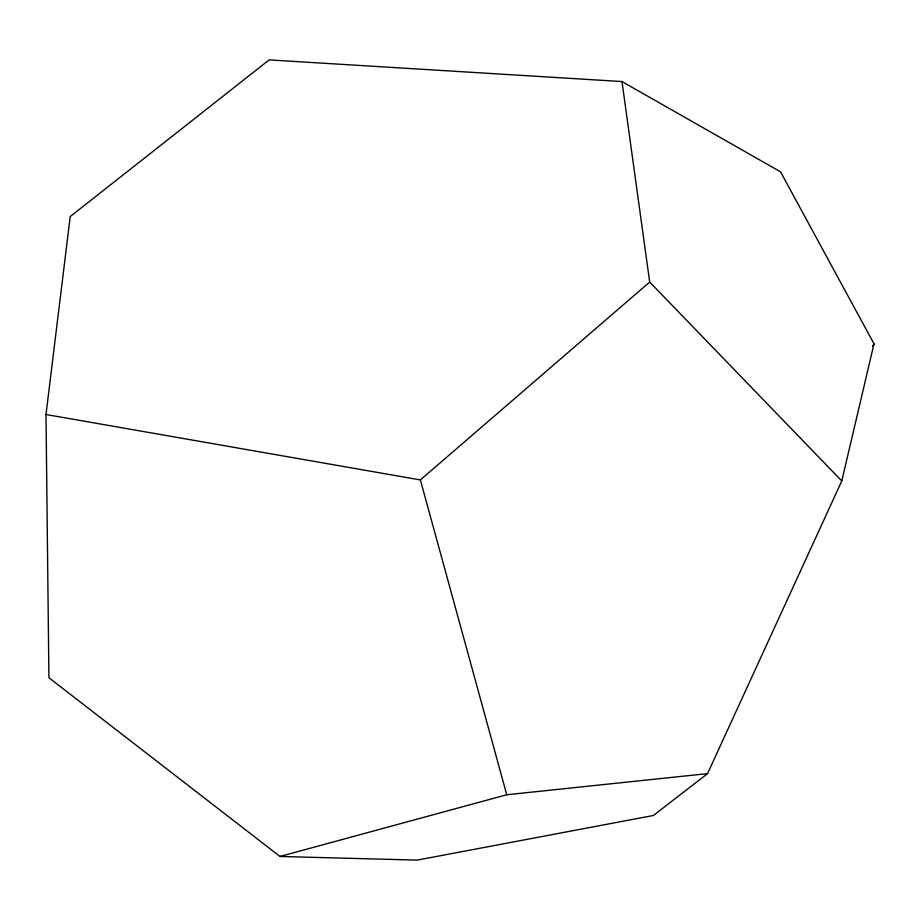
<?xml version="1.0" encoding="UTF-8"?>
<svg xmlns="http://www.w3.org/2000/svg" width="920" height="920" viewBox="0 0 920 920"><rect width="100%" height="100%" fill="white"/><g stroke="black" fill="none" stroke-linecap="round" stroke-linejoin="round"><path stroke-width="1.38" d="M46 414.506L70.219 216.568L269.169 59.892L621.989 81.558L780.528 171.81L874 343.815L841.777 480.964L707.549 773.628L653.372 815.499L417.185 860.108L279.979 856.462L48.921 677.752L46 414.506L420.371 479.929L649.692 282.049L621.989 81.558M872.539 346.265L874 343.815M279.979 856.462L506.747 794.754L707.549 773.628M649.692 282.049L841.777 480.964M420.371 479.929L506.747 794.754"/></g></svg>
